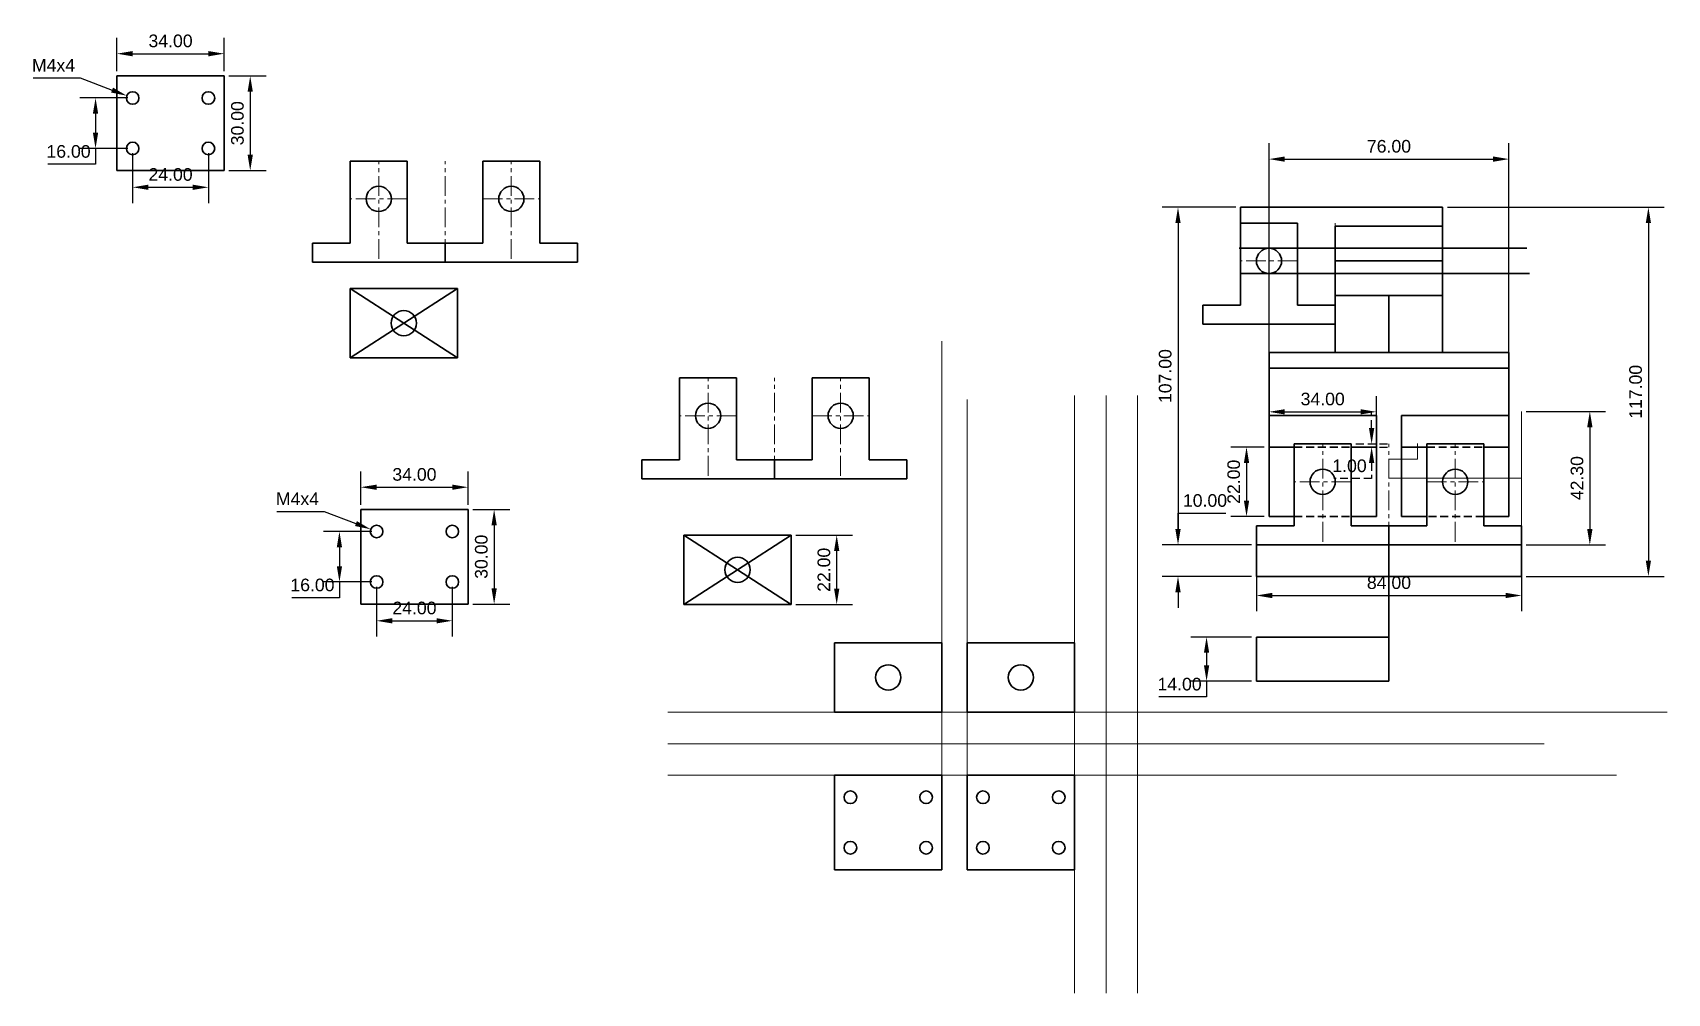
# Paper-space layout 'Dual Bearing housing (3)' of a CAD drawing. Header units: inches. Extents: x -192 to 326, y -10 to 294.
import ezdxf

# ---------------------------------------------------------------- set-up
doc = ezdxf.new("R2010")
doc.units = ezdxf.units.IN
doc.header["$LTSCALE"] = 5
doc.header["$MEASUREMENT"] = 0
doc.linetypes.add('CENTER', pattern=[2, 1.25, -0.25, 0.25, -0.25])
doc.linetypes.add('DASHED', pattern=[0.75, 0.5, -0.25])
doc.styles.get("Standard").update_dxf_attribs({"font": 'arial.ttf'})
doc.dimstyles.get("Standard").update_dxf_attribs({"dimtxt": 4, "dimasz": 5, "dimexe": 5, "dimexo": 1.5, "dimgap": 2, "dimtad": 1, "dimtoh": 1, "dimzin": 0, "dimdsep": 46, "dimtxsty": 'Standard', "dimcen": 0, "dimadec": 0, "dimazin": 0, "dimtfac": 1, "dimtofl": 0, "dimtmove": 0, "dimatfit": 3, "dimfxl": 1, "dimtolj": 1, "dimtzin": 0, "dimarcsym": 0})

# ---------------------------------------------------------------- blocks, each defined once
blk = doc.blocks.new('*D33')
at = {"color": 0, "linetype": 'DASHED', "lineweight": -2}
for p, q in [((232.23, 168.66), (232.23, 173.66)), ((227.23, 163.66), (237.23, 163.66)), ((227.23, 162.66), (237.23, 162.66)), ((232.23, 157.66), (232.23, 152.66)), ((232.23, 152.66), (220.23, 152.66))]:
    blk.add_line(p, q, dxfattribs=at)
at = {"color": 0, "linetype": 'DASHED', "lineweight": 25}
for points in [[(231.4, 168.66), (233.07, 168.66), (232.23, 163.66)], [(231.4, 157.66), (233.07, 157.66), (232.23, 162.66)]]:
    blk.add_solid(points, dxfattribs=at)
at = {"layer": 'Defpoints', "color": 0, "linetype": 'DASHED', "lineweight": 25}
for p in [(225.73, 163.66), (225.73, 162.66), (232.23, 162.66)]:
    blk.add_point(p, dxfattribs=at)
at = {"color": 0, "linetype": 'DASHED', "lineweight": 30, "insert": (225.23, 156.7), "char_height": 4, "attachment_point": 5}
blk.add_mtext('\\A1;1.00', dxfattribs=at)
blk = doc.blocks.new('*D34')
at = {"color": 0, "linetype": 'ByBlock', "lineweight": -2}
for p, q in [((198.23, 162.66), (187.6, 162.66)), ((192.6, 157.66), (192.6, 145.66)), ((198.23, 140.66), (187.6, 140.66))]:
    blk.add_line(p, q, dxfattribs=at)
at = {"color": 0, "linetype": 'ByBlock', "lineweight": 25}
for points in [[(191.77, 157.66), (193.43, 157.66), (192.6, 162.66)], [(191.77, 145.66), (193.43, 145.66), (192.6, 140.66)]]:
    blk.add_solid(points, dxfattribs=at)
at = {"layer": 'Defpoints', "color": 0, "linetype": 'ByBlock', "lineweight": 25}
for p in [(199.73, 162.66), (192.6, 140.66), (199.73, 140.66)]:
    blk.add_point(p, dxfattribs=at)
at = {"color": 0, "linetype": 'ByBlock', "lineweight": 0, "insert": (188.56, 151.66), "char_height": 4, "attachment_point": 5, "rotation": 90}
blk.add_mtext('\\A1;22.00', dxfattribs=at)
blk = doc.blocks.new('*D35')
at = {"color": 0, "linetype": 'ByBlock', "lineweight": -2}
for p, q in [((199.73, 164.16), (199.73, 178.83)), ((233.73, 164.16), (233.73, 178.83)), ((204.73, 173.83), (228.73, 173.83))]:
    blk.add_line(p, q, dxfattribs=at)
at = {"color": 0, "linetype": 'ByBlock', "lineweight": 25}
for points in [[(204.73, 174.66), (204.73, 173), (199.73, 173.83)], [(228.73, 174.66), (228.73, 173), (233.73, 173.83)]]:
    blk.add_solid(points, dxfattribs=at)
at = {"layer": 'Defpoints', "color": 0, "linetype": 'ByBlock', "lineweight": 25}
for p in [(233.73, 173.83), (199.73, 162.66), (233.73, 162.66)]:
    blk.add_point(p, dxfattribs=at)
at = {"color": 0, "linetype": 'ByBlock', "lineweight": 0, "insert": (216.73, 177.87), "char_height": 4, "attachment_point": 5}
blk.add_mtext('\\A1;34.00', dxfattribs=at)
blk = doc.blocks.new('*D36')
at = {"color": 0, "linetype": 'ByBlock', "lineweight": -2}
for p, q in [((-165.25, 281.81), (-165.25, 292.35)), ((-131.25, 281.81), (-131.25, 292.35)), ((-160.25, 287.35), (-136.25, 287.35))]:
    blk.add_line(p, q, dxfattribs=at)
at = {"color": 0, "linetype": 'ByBlock', "lineweight": 25}
for points in [[(-160.25, 288.18), (-160.25, 286.51), (-165.25, 287.35)], [(-136.25, 288.18), (-136.25, 286.51), (-131.25, 287.35)]]:
    blk.add_solid(points, dxfattribs=at)
at = {"layer": 'Defpoints', "color": 0, "linetype": 'ByBlock', "lineweight": 25}
for p in [(-131.25, 287.35), (-165.25, 280.31), (-131.25, 280.31)]:
    blk.add_point(p, dxfattribs=at)
at = {"color": 0, "linetype": 'ByBlock', "lineweight": 0, "insert": (-148.25, 291.39), "char_height": 4, "attachment_point": 5}
blk.add_mtext('\\A1;34.00', dxfattribs=at)
blk = doc.blocks.new('*D37')
at = {"color": 0, "linetype": 'ByBlock', "lineweight": -2}
for p, q in [((-129.75, 280.31), (-118.01, 280.31)), ((-123.01, 275.31), (-123.01, 255.31)), ((-129.75, 250.31), (-118.01, 250.31))]:
    blk.add_line(p, q, dxfattribs=at)
at = {"color": 0, "linetype": 'ByBlock', "lineweight": 25}
for points in [[(-123.84, 275.31), (-122.18, 275.31), (-123.01, 280.31)], [(-123.84, 255.31), (-122.18, 255.31), (-123.01, 250.31)]]:
    blk.add_solid(points, dxfattribs=at)
at = {"layer": 'Defpoints', "color": 0, "linetype": 'ByBlock', "lineweight": 25}
for p in [(-131.25, 280.31), (-131.25, 250.31), (-123.01, 250.31)]:
    blk.add_point(p, dxfattribs=at)
at = {"color": 0, "linetype": 'ByBlock', "lineweight": 0, "insert": (-127.05, 265.31), "char_height": 4, "attachment_point": 5, "rotation": 90}
blk.add_mtext('\\A1;30.00', dxfattribs=at)
blk = doc.blocks.new('*D38')
at = {"color": 0, "linetype": 'ByBlock', "lineweight": -2}
for p, q in [((-191.81, 279.69), (-176.83, 279.69)), ((-176.83, 279.69), (-166.78, 275.82))]:
    blk.add_line(p, q, dxfattribs=at)
at = {"color": 0, "linetype": 'ByBlock', "lineweight": 25}
blk.add_solid([(-166.48, 276.6), (-167.08, 275.04), (-162.12, 274.03)], dxfattribs=at)
at = {"layer": 'Defpoints', "color": 0, "linetype": 'ByBlock', "lineweight": 25}
for p in [(-162.12, 274.03), (-160.25, 273.31)]:
    blk.add_point(p, dxfattribs=at)
at = {"color": 0, "linetype": 'ByBlock', "lineweight": 0, "insert": (-185.32, 283.69), "char_height": 4, "attachment_point": 5}
blk.add_mtext('\\A1;M4x4', dxfattribs=at)
blk = doc.blocks.new('*D39')
at = {"color": 0, "linetype": 'ByBlock', "lineweight": -2}
for p, q in [((199.73, 180.99), (199.73, 258.94)), ((275.73, 180.99), (275.73, 258.94)), ((204.73, 253.94), (270.73, 253.94))]:
    blk.add_line(p, q, dxfattribs=at)
at = {"color": 0, "linetype": 'ByBlock', "lineweight": 25}
for points in [[(204.73, 254.77), (204.73, 253.1), (199.73, 253.94)], [(270.73, 254.77), (270.73, 253.1), (275.73, 253.94)]]:
    blk.add_solid(points, dxfattribs=at)
at = {"layer": 'Defpoints', "color": 0, "linetype": 'ByBlock', "lineweight": 25}
for p in [(275.73, 253.94), (199.73, 179.49), (275.73, 179.49)]:
    blk.add_point(p, dxfattribs=at)
at = {"color": 0, "linetype": 'ByBlock', "lineweight": 0, "insert": (237.73, 257.98), "char_height": 4, "attachment_point": 5}
blk.add_mtext('\\A1;76.00', dxfattribs=at)
blk = doc.blocks.new('*D40')
at = {"color": 0, "linetype": 'ByBlock', "lineweight": -2}
for p, q in [((281.23, 173.96), (306.36, 173.96)), ((301.36, 168.96), (301.36, 136.66)), ((281.23, 131.66), (306.36, 131.66))]:
    blk.add_line(p, q, dxfattribs=at)
at = {"color": 0, "linetype": 'ByBlock', "lineweight": 25}
for points in [[(300.52, 168.96), (302.19, 168.96), (301.36, 173.96)], [(300.52, 136.66), (302.19, 136.66), (301.36, 131.66)]]:
    blk.add_solid(points, dxfattribs=at)
at = {"layer": 'Defpoints', "color": 0, "linetype": 'ByBlock', "lineweight": 25}
for p in [(279.73, 173.96), (279.73, 131.66), (301.36, 131.66)]:
    blk.add_point(p, dxfattribs=at)
at = {"color": 0, "linetype": 'ByBlock', "lineweight": 0, "insert": (297.31, 152.81), "char_height": 4, "attachment_point": 5, "rotation": 90}
blk.add_mtext('\\A1;42.30', dxfattribs=at)
blk = doc.blocks.new('*D41')
at = {"color": 0, "linetype": 'ByBlock', "lineweight": -2}
for p, q in [((-161.75, 273.31), (-177.01, 273.31)), ((-172.01, 268.31), (-172.01, 262.31)), ((-161.75, 257.31), (-177.01, 257.31)), ((-172.01, 257.31), (-172.01, 252.31)), ((-172.01, 252.31), (-187.12, 252.31))]:
    blk.add_line(p, q, dxfattribs=at)
at = {"color": 0, "linetype": 'ByBlock', "lineweight": 25}
for points in [[(-172.85, 268.31), (-171.18, 268.31), (-172.01, 273.31)], [(-172.85, 262.31), (-171.18, 262.31), (-172.01, 257.31)]]:
    blk.add_solid(points, dxfattribs=at)
at = {"layer": 'Defpoints', "color": 0, "linetype": 'ByBlock', "lineweight": 25}
for p in [(-160.25, 273.31), (-172.01, 257.31), (-160.25, 257.31)]:
    blk.add_point(p, dxfattribs=at)
at = {"color": 0, "linetype": 'ByBlock', "lineweight": 0, "insert": (-180.57, 256.35), "char_height": 4, "attachment_point": 5}
blk.add_mtext('\\A1;16.00', dxfattribs=at)
blk = doc.blocks.new('*D42')
at = {"color": 0, "linetype": 'ByBlock', "lineweight": -2}
for p, q in [((-160.25, 255.81), (-160.25, 240)), ((-136.25, 255.81), (-136.25, 240)), ((-155.25, 245), (-141.25, 245))]:
    blk.add_line(p, q, dxfattribs=at)
at = {"color": 0, "linetype": 'ByBlock', "lineweight": 25}
for points in [[(-155.25, 245.84), (-155.25, 244.17), (-160.25, 245)], [(-141.25, 245.84), (-141.25, 244.17), (-136.25, 245)]]:
    blk.add_solid(points, dxfattribs=at)
at = {"layer": 'Defpoints', "color": 0, "linetype": 'ByBlock', "lineweight": 25}
for p in [(-160.25, 257.31), (-136.25, 257.31), (-136.25, 245)]:
    blk.add_point(p, dxfattribs=at)
at = {"color": 0, "linetype": 'ByBlock', "lineweight": 0, "insert": (-148.25, 249.05), "char_height": 4, "attachment_point": 5}
blk.add_mtext('\\A1;24.00', dxfattribs=at)
blk = doc.blocks.new('*D43')
at = {"color": 0, "linetype": 'ByBlock', "lineweight": -2}
for p, q in [((195.73, 130.16), (195.73, 110.61)), ((279.73, 130.16), (279.73, 110.61)), ((200.73, 115.61), (274.73, 115.61))]:
    blk.add_line(p, q, dxfattribs=at)
at = {"color": 0, "linetype": 'ByBlock', "lineweight": 25}
for points in [[(200.73, 116.44), (200.73, 114.78), (195.73, 115.61)], [(274.73, 116.44), (274.73, 114.78), (279.73, 115.61)]]:
    blk.add_solid(points, dxfattribs=at)
at = {"layer": 'Defpoints', "color": 0, "linetype": 'ByBlock', "lineweight": 25}
for p in [(195.73, 131.66), (279.73, 131.66), (279.73, 115.61)]:
    blk.add_point(p, dxfattribs=at)
at = {"color": 0, "linetype": 'ByBlock', "lineweight": 0, "insert": (237.73, 119.65), "char_height": 4, "attachment_point": 5}
blk.add_mtext('\\A1;84.00', dxfattribs=at)
blk = doc.blocks.new('*D45')
at = {"color": 0, "linetype": 'ByBlock', "lineweight": -2}
for p, q in [((194.23, 102.45), (174.95, 102.45)), ((179.95, 97.45), (179.95, 93.45)), ((194.23, 88.45), (174.95, 88.45)), ((179.95, 88.45), (179.95, 83.45)), ((179.95, 83.45), (164.84, 83.45))]:
    blk.add_line(p, q, dxfattribs=at)
at = {"color": 0, "linetype": 'ByBlock', "lineweight": 25}
for points in [[(179.11, 97.45), (180.78, 97.45), (179.95, 102.45)], [(179.11, 93.45), (180.78, 93.45), (179.95, 88.45)]]:
    blk.add_solid(points, dxfattribs=at)
at = {"layer": 'Defpoints', "color": 0, "linetype": 'ByBlock', "lineweight": 25}
for p in [(195.73, 102.45), (179.95, 88.45), (195.73, 88.45)]:
    blk.add_point(p, dxfattribs=at)
at = {"color": 0, "linetype": 'ByBlock', "lineweight": 30, "insert": (171.39, 87.49), "char_height": 4, "attachment_point": 5}
blk.add_mtext('\\A1;14.00', dxfattribs=at)
blk = doc.blocks.new('*D113')
at = {"color": 0, "linetype": 'ByBlock', "lineweight": -2}
for p, q in [((-87.99, 144.39), (-87.99, 154.93)), ((-53.99, 144.39), (-53.99, 154.93)), ((-82.99, 149.93), (-58.99, 149.93))]:
    blk.add_line(p, q, dxfattribs=at)
at = {"color": 0, "linetype": 'ByBlock', "lineweight": 25}
for points in [[(-82.99, 150.76), (-82.99, 149.1), (-87.99, 149.93)], [(-58.99, 150.76), (-58.99, 149.1), (-53.99, 149.93)]]:
    blk.add_solid(points, dxfattribs=at)
at = {"layer": 'Defpoints', "color": 0, "linetype": 'ByBlock', "lineweight": 25}
for p in [(-53.99, 149.93), (-87.99, 142.89), (-53.99, 142.89)]:
    blk.add_point(p, dxfattribs=at)
at = {"color": 0, "linetype": 'ByBlock', "lineweight": 0, "insert": (-70.99, 153.97), "char_height": 4, "attachment_point": 5}
blk.add_mtext('\\A1;34.00', dxfattribs=at)
blk = doc.blocks.new('*D114')
at = {"color": 0, "linetype": 'ByBlock', "lineweight": -2}
for p, q in [((-52.49, 142.89), (-40.74, 142.89)), ((-45.74, 137.89), (-45.74, 117.89)), ((-52.49, 112.89), (-40.74, 112.89))]:
    blk.add_line(p, q, dxfattribs=at)
at = {"color": 0, "linetype": 'ByBlock', "lineweight": 25}
for points in [[(-46.58, 137.89), (-44.91, 137.89), (-45.74, 142.89)], [(-46.58, 117.89), (-44.91, 117.89), (-45.74, 112.89)]]:
    blk.add_solid(points, dxfattribs=at)
at = {"layer": 'Defpoints', "color": 0, "linetype": 'ByBlock', "lineweight": 25}
for p in [(-53.99, 142.89), (-53.99, 112.89), (-45.74, 112.89)]:
    blk.add_point(p, dxfattribs=at)
at = {"color": 0, "linetype": 'ByBlock', "lineweight": 0, "insert": (-49.79, 127.89), "char_height": 4, "attachment_point": 5, "rotation": 90}
blk.add_mtext('\\A1;30.00', dxfattribs=at)
blk = doc.blocks.new('*D115')
at = {"color": 0, "linetype": 'ByBlock', "lineweight": -2}
for p, q in [((-114.54, 142.27), (-99.56, 142.27)), ((-99.56, 142.27), (-89.52, 138.4))]:
    blk.add_line(p, q, dxfattribs=at)
at = {"color": 0, "linetype": 'ByBlock', "lineweight": 25}
blk.add_solid([(-89.22, 139.18), (-89.82, 137.63), (-84.85, 136.61)], dxfattribs=at)
at = {"layer": 'Defpoints', "color": 0, "linetype": 'ByBlock', "lineweight": 25}
for p in [(-84.85, 136.61), (-82.99, 135.89)]:
    blk.add_point(p, dxfattribs=at)
at = {"color": 0, "linetype": 'ByBlock', "lineweight": 0, "insert": (-108.05, 146.27), "char_height": 4, "attachment_point": 5}
blk.add_mtext('\\A1;M4x4', dxfattribs=at)
blk = doc.blocks.new('*D116')
at = {"color": 0, "linetype": 'ByBlock', "lineweight": -2}
for p, q in [((-84.49, 135.89), (-99.75, 135.89)), ((-94.75, 130.89), (-94.75, 124.89)), ((-84.49, 119.89), (-99.75, 119.89)), ((-94.75, 119.89), (-94.75, 114.89)), ((-94.75, 114.89), (-109.86, 114.89))]:
    blk.add_line(p, q, dxfattribs=at)
at = {"color": 0, "linetype": 'ByBlock', "lineweight": 25}
for points in [[(-95.58, 130.89), (-93.92, 130.89), (-94.75, 135.89)], [(-95.58, 124.89), (-93.92, 124.89), (-94.75, 119.89)]]:
    blk.add_solid(points, dxfattribs=at)
at = {"layer": 'Defpoints', "color": 0, "linetype": 'ByBlock', "lineweight": 25}
for p in [(-82.99, 135.89), (-94.75, 119.89), (-82.99, 119.89)]:
    blk.add_point(p, dxfattribs=at)
at = {"color": 0, "linetype": 'ByBlock', "lineweight": 0, "insert": (-103.3, 118.93), "char_height": 4, "attachment_point": 5}
blk.add_mtext('\\A1;16.00', dxfattribs=at)
blk = doc.blocks.new('*D117')
at = {"color": 0, "linetype": 'ByBlock', "lineweight": -2}
for p, q in [((-82.99, 118.39), (-82.99, 102.59)), ((-58.99, 118.39), (-58.99, 102.59)), ((-77.99, 107.59), (-63.99, 107.59))]:
    blk.add_line(p, q, dxfattribs=at)
at = {"color": 0, "linetype": 'ByBlock', "lineweight": 25}
for points in [[(-77.99, 108.42), (-77.99, 106.76), (-82.99, 107.59)], [(-63.99, 108.42), (-63.99, 106.76), (-58.99, 107.59)]]:
    blk.add_solid(points, dxfattribs=at)
at = {"layer": 'Defpoints', "color": 0, "linetype": 'ByBlock', "lineweight": 25}
for p in [(-82.99, 119.89), (-58.99, 119.89), (-58.99, 107.59)]:
    blk.add_point(p, dxfattribs=at)
at = {"color": 0, "linetype": 'ByBlock', "lineweight": 0, "insert": (-70.99, 111.63), "char_height": 4, "attachment_point": 5}
blk.add_mtext('\\A1;24.00', dxfattribs=at)
blk = doc.blocks.new('*D118')
at = {"color": 0, "linetype": 'Continuous', "lineweight": -2}
for p, q in [((49.88, 134.75), (67.78, 134.75)), ((62.78, 117.75), (62.78, 129.75)), ((49.88, 112.75), (67.78, 112.75))]:
    blk.add_line(p, q, dxfattribs=at)
at = {"color": 0, "linetype": 'Continuous', "lineweight": 25}
for points in [[(61.94, 129.75), (63.61, 129.75), (62.78, 134.75)], [(61.94, 117.75), (63.61, 117.75), (62.78, 112.75)]]:
    blk.add_solid(points, dxfattribs=at)
at = {"layer": 'Defpoints', "color": 0, "linetype": 'Continuous', "lineweight": 25}
for p in [(48.38, 134.75), (62.78, 134.75), (48.38, 112.75)]:
    blk.add_point(p, dxfattribs=at)
at = {"color": 0, "linetype": 'Continuous', "lineweight": 30, "insert": (58.74, 123.75), "char_height": 4, "attachment_point": 5, "rotation": 90}
blk.add_mtext('\\A1;22.00', dxfattribs=at)
blk = doc.blocks.new('*D121')
at = {"color": 0, "linetype": 'Continuous', "lineweight": -2}
for p, q in [((189.23, 238.66), (165.9, 238.66)), ((170.9, 233.66), (170.9, 136.66)), ((194.23, 131.66), (165.9, 131.66))]:
    blk.add_line(p, q, dxfattribs=at)
at = {"color": 0, "linetype": 'Continuous', "lineweight": 25}
for points in [[(170.06, 233.66), (171.73, 233.66), (170.9, 238.66)], [(170.06, 136.66), (171.73, 136.66), (170.9, 131.66)]]:
    blk.add_solid(points, dxfattribs=at)
at = {"layer": 'Defpoints', "color": 0, "linetype": 'Continuous', "lineweight": 25}
for p in [(190.73, 238.66), (170.9, 131.66), (195.73, 131.66)]:
    blk.add_point(p, dxfattribs=at)
at = {"color": 0, "linetype": 'Continuous', "lineweight": 30, "insert": (166.85, 185.16), "char_height": 4, "attachment_point": 5, "rotation": 90}
blk.add_mtext('\\A1;107.00', dxfattribs=at)
blk = doc.blocks.new('*D123')
at = {"color": 0, "linetype": 'Continuous', "lineweight": -2}
for p, q in [((170.9, 136.66), (170.9, 141.66)), ((170.9, 141.66), (186, 141.66)), ((194.23, 131.66), (165.9, 131.66)), ((194.23, 121.66), (165.9, 121.66)), ((170.9, 116.66), (170.9, 111.66))]:
    blk.add_line(p, q, dxfattribs=at)
at = {"color": 0, "linetype": 'Continuous', "lineweight": 25}
for points in [[(170.06, 136.66), (171.73, 136.66), (170.9, 131.66)], [(170.06, 116.66), (171.73, 116.66), (170.9, 121.66)]]:
    blk.add_solid(points, dxfattribs=at)
at = {"layer": 'Defpoints', "color": 0, "linetype": 'Continuous', "lineweight": 25}
for p in [(170.9, 131.66), (195.73, 131.66), (195.73, 121.66)]:
    blk.add_point(p, dxfattribs=at)
at = {"color": 0, "linetype": 'Continuous', "lineweight": 30, "insert": (179.45, 145.7), "char_height": 4, "attachment_point": 5}
blk.add_mtext('\\A1;10.00', dxfattribs=at)
blk = doc.blocks.new('*D124')
at = {"color": 0, "linetype": 'Continuous', "lineweight": -2}
for p, q in [((256.23, 238.66), (324.91, 238.66)), ((319.91, 233.66), (319.91, 126.66)), ((281.23, 121.66), (324.91, 121.66))]:
    blk.add_line(p, q, dxfattribs=at)
at = {"color": 0, "linetype": 'Continuous', "lineweight": 25}
for points in [[(319.08, 233.66), (320.74, 233.66), (319.91, 238.66)], [(319.08, 126.66), (320.74, 126.66), (319.91, 121.66)]]:
    blk.add_solid(points, dxfattribs=at)
at = {"layer": 'Defpoints', "color": 0, "linetype": 'Continuous', "lineweight": 25}
for p in [(254.73, 238.66), (279.73, 121.66), (319.91, 121.66)]:
    blk.add_point(p, dxfattribs=at)
at = {"color": 0, "linetype": 'Continuous', "lineweight": 30, "insert": (315.87, 180.16), "char_height": 4, "attachment_point": 5, "rotation": 90}
blk.add_mtext('\\A1;117.00', dxfattribs=at)

psp = doc.layouts.new('Dual Bearing housing (3)')

# ---------------------------------------------------------------- linework, layer by layer
at = {"color": 18, "linetype": 'ByBlock', "lineweight": 30, "true_color": 0x000000}
for p, q in [((-165.25, 250.307), (-165.25, 280.307)), ((-131.25, 280.307), (-165.25, 280.307)), ((-131.25, 250.307), (-131.25, 280.307)), ((-131.25, 250.307), (-165.25, 250.307)), ((-87.986, 112.891), (-87.986, 142.891)), ((-53.986, 142.891), (-87.986, 142.891)), ((-53.986, 112.891), (-53.986, 142.891)), ((237.733, 131.661), (237.733, 88.448)), ((-53.986, 112.891), (-87.986, 112.891)), ((195.733, 102.448), (195.733, 88.448)), ((195.733, 102.448), (237.733, 102.448)), ((195.733, 88.448), (237.733, 88.448)), ((62.11, 58.642), (96.11, 58.642)), ((62.11, 58.642), (62.11, 28.642)), ((96.11, 58.642), (96.11, 28.642)), ((104.11, 58.642), (138.11, 58.642)), ((104.11, 58.642), (104.11, 28.642)), ((138.11, 58.642), (138.11, 28.642)), ((62.11, 28.642), (96.11, 28.642)), ((104.11, 28.642), (138.11, 28.642))]:
    psp.add_line(p, q, dxfattribs=at)
at = {"color": 18, "lineweight": 30, "true_color": 0x000000}
for p, q in [((-91.302, 253.313), (-91.302, 227.313)), ((-91.302, 253.313), (-73.302, 253.313)), ((-73.302, 253.313), (-73.302, 227.313)), ((-49.302, 253.313), (-49.302, 227.313)), ((-49.302, 253.313), (-31.302, 253.313)), ((-31.302, 253.313), (-31.302, 227.313)), ((190.733, 233.661), (190.733, 207.661)), ((190.733, 233.661), (208.733, 233.661)), ((208.733, 233.661), (208.733, 207.661)), ((220.733, 232.661), (254.733, 232.661)), ((220.733, 210.661), (220.733, 232.661)), ((254.733, 232.661), (254.733, 210.661)), ((-103.302, 227.313), (-103.302, 221.313)), ((-103.302, 227.313), (-91.302, 227.313)), ((-73.302, 227.313), (-49.302, 227.313)), ((-61.302, 227.313), (-61.302, 221.313)), ((-61.302, 227.313), (-61.302, 221.313)), ((-31.302, 227.313), (-19.302, 227.313)), ((-19.302, 227.313), (-19.302, 221.313)), ((-103.302, 221.313), (-61.302, 221.313)), ((-61.302, 221.313), (-19.302, 221.313)), ((-91.371, 212.937), (-57.371, 212.937)), ((-91.371, 190.937), (-91.371, 212.937)), ((-91.371, 212.937), (-57.371, 190.937)), ((-57.371, 212.937), (-91.371, 190.937)), ((-57.371, 212.937), (-57.371, 190.937)), ((178.733, 207.661), (178.733, 201.661)), ((178.733, 207.661), (190.733, 207.661)), ((208.733, 207.661), (220.733, 207.661)), ((254.733, 210.661), (220.733, 210.661)), ((220.733, 207.661), (220.733, 201.661)), ((220.733, 207.661), (220.733, 201.661)), ((178.733, 201.661), (220.733, 201.661)), ((-57.371, 190.937), (-91.371, 190.937)), ((13.029, 184.59), (13.029, 158.59)), ((13.029, 184.59), (31.029, 184.59)), ((31.029, 184.59), (31.029, 158.59)), ((55.029, 184.59), (55.029, 158.59)), ((55.029, 184.59), (73.029, 184.59)), ((73.029, 184.59), (73.029, 158.59)), ((207.733, 163.661), (207.733, 137.661)), ((207.733, 163.661), (225.733, 163.661)), ((225.733, 163.661), (225.733, 137.661)), ((249.733, 163.661), (249.733, 137.661)), ((249.733, 163.661), (267.733, 163.661)), ((267.733, 163.661), (267.733, 137.661)), ((1.029, 158.59), (1.029, 152.59)), ((1.029, 158.59), (13.029, 158.59)), ((31.029, 158.59), (55.029, 158.59)), ((43.029, 158.59), (43.029, 152.59)), ((43.029, 158.59), (43.029, 152.59)), ((73.029, 158.59), (85.029, 158.59)), ((85.029, 158.59), (85.029, 152.59)), ((1.029, 152.59), (43.029, 152.59)), ((43.029, 152.59), (85.029, 152.59)), ((14.384, 134.746), (48.384, 134.746)), ((14.384, 112.746), (14.384, 134.746)), ((14.384, 134.746), (48.384, 112.746)), ((48.384, 134.746), (14.384, 112.746)), ((48.384, 134.746), (48.384, 112.746)), ((195.733, 137.661), (195.733, 131.661)), ((195.733, 137.661), (207.733, 137.661)), ((225.733, 137.661), (249.733, 137.661)), ((237.733, 137.661), (237.733, 131.661)), ((237.733, 137.661), (237.733, 131.661)), ((267.733, 137.661), (279.733, 137.661)), ((279.733, 137.661), (279.733, 131.661)), ((195.733, 131.661), (237.733, 131.661)), ((237.733, 131.661), (279.733, 131.661)), ((48.384, 112.746), (14.384, 112.746)), ((62.11, 100.642), (96.11, 100.642)), ((62.11, 78.642), (62.11, 100.642)), ((96.11, 100.642), (96.11, 78.642)), ((104.11, 100.642), (138.11, 100.642)), ((104.11, 78.642), (104.11, 100.642)), ((138.11, 100.642), (138.11, 78.642)), ((96.11, 78.642), (62.11, 78.642)), ((138.11, 78.642), (104.11, 78.642))]:
    psp.add_line(p, q, dxfattribs=at)
at = {"color": 18, "linetype": 'CENTER', "lineweight": 0, "true_color": 0x000000}
for p, q in [((-82.302, 222.313), (-82.302, 253.313)), ((-61.302, 222.313), (-61.302, 253.313)), ((-40.302, 222.313), (-40.302, 253.313)), ((-73.302, 241.313), (-91.302, 241.313)), ((-49.302, 241.313), (-31.302, 241.313)), ((199.733, 202.661), (199.733, 233.661)), ((220.733, 202.661), (220.733, 233.661)), ((208.733, 221.661), (190.733, 221.661)), ((22.029, 153.59), (22.029, 184.59)), ((43.029, 153.59), (43.029, 184.59)), ((64.029, 153.59), (64.029, 184.59)), ((31.029, 172.59), (13.029, 172.59)), ((55.029, 172.59), (73.029, 172.59)), ((216.733, 132.661), (216.733, 163.661)), ((237.733, 132.661), (237.733, 163.661)), ((258.733, 132.661), (258.733, 163.661)), ((225.733, 151.661), (207.733, 151.661)), ((249.733, 151.661), (267.733, 151.661))]:
    psp.add_line(p, q, dxfattribs=at)
at = {"color": 240, "linetype": 'Continuous', "lineweight": 30, "true_color": 0xed1f24}
for p, q in [((190.733, 233.661), (190.733, 238.661)), ((190.733, 238.661), (254.733, 238.661)), ((254.733, 232.661), (254.733, 238.661)), ((281.435, 225.661), (190.262, 225.661)), ((282.219, 217.661), (190.851, 217.661)), ((237.733, 221.661), (220.733, 221.661)), ((237.733, 221.661), (254.733, 221.661)), ((220.733, 210.661), (220.733, 192.661)), ((237.733, 192.661), (237.733, 210.661)), ((254.733, 210.661), (254.733, 192.661)), ((199.733, 172.661), (199.733, 192.661)), ((199.733, 192.661), (275.733, 192.661)), ((275.733, 172.661), (275.733, 192.661)), ((275.733, 192.661), (275.733, 187.661)), ((275.733, 187.661), (199.733, 187.661)), ((233.733, 172.661), (199.733, 172.661)), ((199.733, 162.661), (199.733, 172.661)), ((233.733, 162.661), (233.733, 172.661)), ((275.733, 172.661), (241.733, 172.661)), ((241.733, 162.661), (241.733, 172.661)), ((275.733, 162.661), (275.733, 172.661))]:
    psp.add_line(p, q, dxfattribs=at)
at = {"color": 152, "linetype": 'ByBlock', "lineweight": 0, "true_color": 0x2776bb}
for p, q in [((96.11, 58.642), (96.11, 196.218)), ((104.11, 58.642), (104.11, 177.768)), ((279.733, 131.661), (279.733, 173.961))]:
    psp.add_line(p, q, dxfattribs=at)
at = {"color": 85, "linetype": 'ByBlock', "lineweight": 0, "true_color": 0x58ba48}
for p, q in [((138.11, -10.495), (138.11, 179.019)), ((158.11, -10.495), (158.11, 179.019)), ((9.286, 78.642), (325.901, 78.642)), ((9.286, 58.642), (309.825, 58.642))]:
    psp.add_line(p, q, dxfattribs=at)
at = {"color": 18, "linetype": 'ByBlock', "lineweight": 0, "true_color": 0x000000}
for p, q in [((148.11, -10.495), (148.11, 179.019)), ((9.286, 68.642), (286.934, 68.642))]:
    psp.add_line(p, q, dxfattribs=at)
at = {"color": 152, "lineweight": 30, "true_color": 0x2776bb}
for p, q in [((199.733, 162.661), (207.733, 162.661)), ((199.733, 140.661), (199.733, 162.661)), ((225.733, 162.661), (233.733, 162.661)), ((233.733, 162.661), (233.733, 140.661)), ((241.733, 162.661), (249.733, 162.661)), ((241.733, 140.661), (241.733, 162.661)), ((267.733, 162.661), (275.733, 162.661)), ((275.733, 162.661), (275.733, 140.661)), ((207.733, 140.661), (199.733, 140.661)), ((233.733, 140.661), (225.733, 140.661)), ((249.733, 140.661), (241.733, 140.661)), ((275.733, 140.661), (267.733, 140.661))]:
    psp.add_line(p, q, dxfattribs=at)
at = {"color": 152, "linetype": 'DASHED', "lineweight": 30, "true_color": 0x2776bb}
for p, q in [((207.733, 162.661), (225.733, 162.661)), ((249.733, 162.661), (267.733, 162.661)), ((207.733, 140.661), (225.733, 140.661)), ((267.733, 140.661), (249.733, 140.661))]:
    psp.add_line(p, q, dxfattribs=at)
at = {"color": 240, "linetype": 'ByBlock', "lineweight": 0, "true_color": 0xed1f24}
for p, q in [((246.713, 158.811), (246.713, 163.811)), ((237.733, 158.811), (246.713, 158.811)), ((237.733, 158.811), (237.733, 153.811)), ((279.733, 152.811), (237.733, 152.811))]:
    psp.add_line(p, q, dxfattribs=at)
at = {"color": 152, "linetype": 'Continuous', "lineweight": 30, "true_color": 0x2776bb}
for p, q in [((195.733, 131.661), (195.733, 121.661)), ((279.733, 121.661), (279.733, 131.661)), ((195.733, 121.661), (279.733, 121.661))]:
    psp.add_line(p, q, dxfattribs=at)
at = {"color": 18, "linetype": 'ByBlock', "lineweight": 30, "true_color": 0x000000}
for centre in [(-160.25, 273.307), (-136.25, 273.307), (-160.25, 257.307), (-136.25, 257.307), (-82.986, 135.891), (-58.986, 135.891), (-82.986, 119.891), (-58.986, 119.891), (67.11, 51.642), (91.11, 51.642), (109.11, 51.642), (133.11, 51.642), (67.11, 35.642), (91.11, 35.642), (109.11, 35.642), (133.11, 35.642)]:
    psp.add_circle(centre, 2, dxfattribs=at)
at = {"color": 18, "lineweight": 30, "true_color": 0x000000}
for centre in [(-82.302, 241.313), (-40.302, 241.313), (199.733, 221.661), (-74.371, 201.937), (22.029, 172.59), (64.029, 172.59), (216.733, 151.661), (258.733, 151.661), (31.384, 123.746), (79.11, 89.642), (121.11, 89.642)]:
    psp.add_circle(centre, 4, dxfattribs=at)
at = {"color": 152, "lineweight": 30, "true_color": 0x2776bb}
for centre in [(216.733, 151.661), (258.733, 151.661)]:
    psp.add_circle(centre, 4, dxfattribs=at)

# ---------------------------------------------------------------- dimensions: what is measured, and where the dimension line sits
at = {"color": 18, "linetype": 'ByBlock', "lineweight": 0, "true_color": 0x000000}
for base, p1, p2, picture, middle in [((-131.25, 287.346), (-165.25, 280.307), (-131.25, 280.307), '*D36', (-148.25, 291.39)), ((233.733, 173.831), (199.733, 162.661), (233.733, 162.661), '*D35', (216.733, 177.875)), ((-53.986, 149.93), (-87.986, 142.891), (-53.986, 142.891), '*D113', (-70.986, 153.974))]:
    dim = psp.add_linear_dim(base=base, p1=p1, p2=p2, dimstyle='Standard', dxfattribs=at)
    dim.commit()
    dim.dimension.update_dxf_attribs({"geometry": picture, "text_midpoint": middle})
for center, mpoint, picture, middle in [((-160.25, 273.307), (-162.117, 274.025), '*D38', (-185.317, 279.685)), ((-82.986, 135.891), (-84.852, 136.609), '*D115', (-108.053, 142.269))]:
    dim = psp.add_radius_dim(center=center, mpoint=mpoint, text='M4x4', dimstyle='Standard', dxfattribs=at)
    dim.commit()
    dim.dimension.update_dxf_attribs({"geometry": picture, "text_midpoint": middle, "dimtype": 164})
for base, p1, p2, picture, middle in [((-123.01, 250.307), (-131.25, 280.307), (-131.25, 250.307), '*D37', (-127.053, 265.307)), ((192.601, 140.661), (199.733, 162.661), (199.733, 140.661), '*D34', (188.558, 151.661)), ((-45.745, 112.891), (-53.986, 142.891), (-53.986, 112.891), '*D114', (-49.789, 127.891))]:
    dim = psp.add_linear_dim(base=base, p1=p1, p2=p2, angle=90, dimstyle='Standard', dxfattribs=at)
    dim.commit()
    dim.dimension.update_dxf_attribs({"geometry": picture, "text_midpoint": middle})
at = {"color": 240, "linetype": 'ByBlock', "lineweight": 0, "true_color": 0xed1f24}
for base, p1, p2, picture, middle in [((-172.015, 257.307), (-160.25, 273.307), (-160.25, 257.307), '*D41', (-180.569, 256.349)), ((-94.75, 119.891), (-82.986, 135.891), (-82.986, 119.891), '*D116', (-103.304, 118.933))]:
    dim = psp.add_linear_dim(base=base, p1=p1, p2=p2, angle=90, dimstyle='Standard', dxfattribs=at)
    dim.commit()
    dim.dimension.update_dxf_attribs({"geometry": picture, "text_midpoint": middle})
at = {"color": 152, "linetype": 'ByBlock', "lineweight": 0, "true_color": 0x2776bb}
dim = psp.add_linear_dim(base=(275.733, 253.935), p1=(199.733, 179.494), p2=(275.733, 179.494), dimstyle='Standard', dxfattribs=at)
dim.commit()
dim.dimension.update_dxf_attribs({"geometry": '*D39', "text_midpoint": (237.733, 253.935), "dimtype": 160})
at = {"color": 240, "linetype": 'ByBlock', "lineweight": 0, "true_color": 0xed1f24}
for base, p1, p2, picture, middle in [((-136.25, 245.005), (-160.25, 257.307), (-136.25, 257.307), '*D42', (-148.25, 249.047)), ((279.733, 115.611), (195.733, 131.661), (279.733, 131.661), '*D43', (237.733, 119.653)), ((-58.986, 107.589), (-82.986, 119.891), (-58.986, 119.891), '*D117', (-70.986, 111.631))]:
    dim = psp.add_linear_dim(base=base, p1=p1, p2=p2, dimstyle='Standard', dxfattribs=at)
    dim.commit()
    dim.dimension.update_dxf_attribs({"geometry": picture, "text_midpoint": middle})
at = {"color": 240, "linetype": 'Continuous', "lineweight": 30, "true_color": 0xed1f24}
for base, p1, p2, picture, middle in [((170.896, 131.661), (190.733, 238.661), (195.733, 131.661), '*D121', (166.853, 185.161)), ((62.777, 134.746), (48.384, 112.746), (48.384, 134.746), '*D118', (58.735, 123.746))]:
    dim = psp.add_linear_dim(base=base, p1=p1, p2=p2, angle=90, dimstyle='Standard', dxfattribs=at)
    dim.commit()
    dim.dimension.update_dxf_attribs({"geometry": picture, "text_midpoint": middle})
at = {"color": 152, "linetype": 'Continuous', "lineweight": 30, "true_color": 0x2776bb}
for base, p1, p2, picture, middle in [((319.909, 121.661), (254.733, 238.661), (279.733, 121.661), '*D124', (315.867, 180.161)), ((170.896, 131.661), (195.733, 121.661), (195.733, 131.661), '*D123', (179.45, 145.704))]:
    dim = psp.add_linear_dim(base=base, p1=p1, p2=p2, angle=90, dimstyle='Standard', dxfattribs=at)
    dim.commit()
    dim.dimension.update_dxf_attribs({"geometry": picture, "text_midpoint": middle})
at = {"color": 152, "linetype": 'DASHED', "lineweight": 30, "true_color": 0x2776bb}
dim = psp.add_linear_dim(base=(232.233, 162.661), p1=(225.733, 163.661), p2=(225.733, 162.661), angle=90, dimstyle='Standard', dxfattribs=at)
dim.commit()
dim.dimension.update_dxf_attribs({"geometry": '*D33', "text_midpoint": (225.233, 156.704)})
at = {"color": 152, "linetype": 'ByBlock', "lineweight": 0, "true_color": 0x2776bb}
dim = psp.add_linear_dim(base=(301.357, 131.661), p1=(279.733, 173.961), p2=(279.733, 131.661), angle=90, dimstyle='Standard', dxfattribs=at)
dim.commit()
dim.dimension.update_dxf_attribs({"geometry": '*D40', "text_midpoint": (297.313, 152.811)})
at = {"color": 18, "linetype": 'ByBlock', "lineweight": 30, "true_color": 0x000000}
dim = psp.add_linear_dim(base=(179.945, 88.448), p1=(195.733, 102.448), p2=(195.733, 88.448), angle=90, dimstyle='Standard', dxfattribs=at)
dim.commit()
dim.dimension.update_dxf_attribs({"geometry": '*D45', "text_midpoint": (171.391, 87.491)})

doc.saveas('drawing.dxf')
